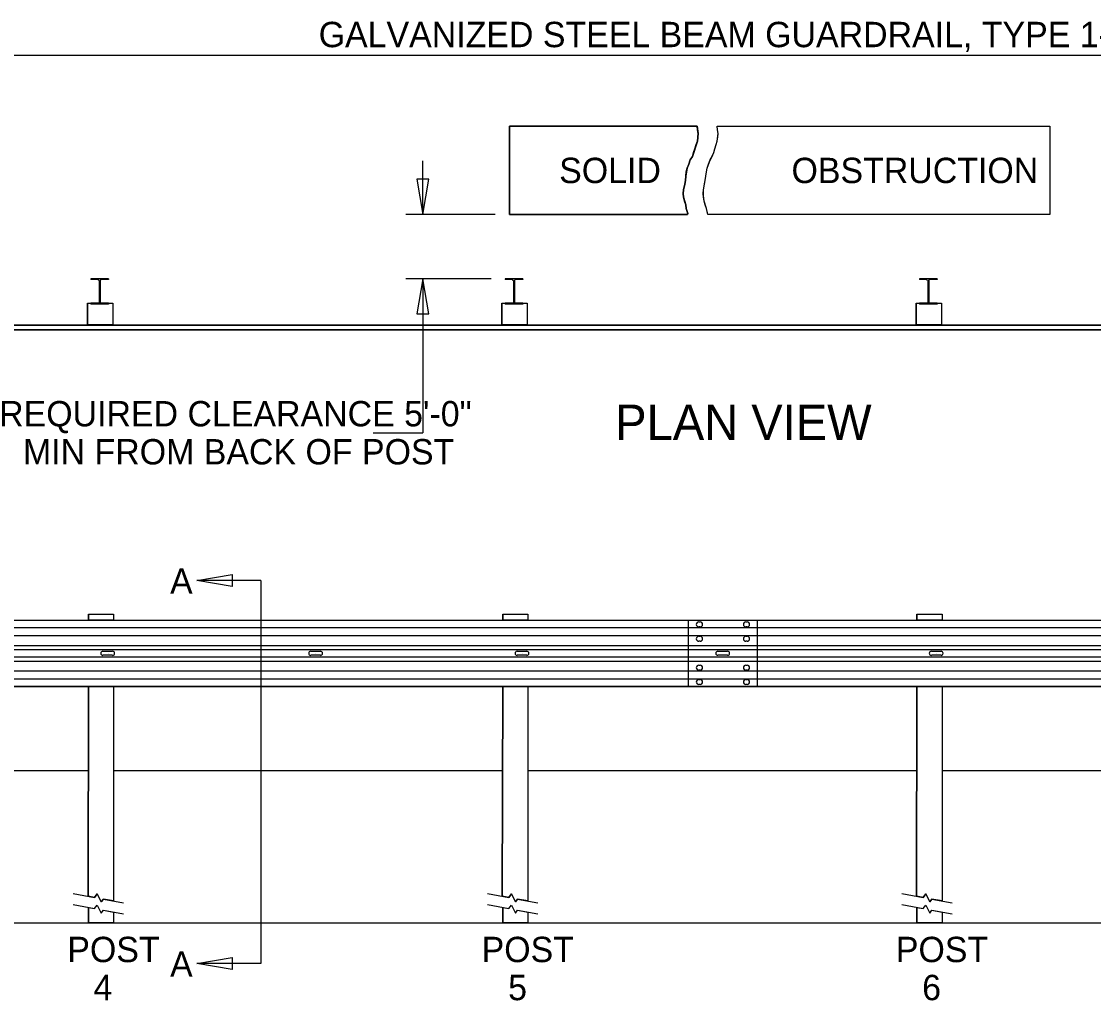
# Model space of a CAD drawing. Extents: x 1.3 to 17.7, y 0.2 to 9.8.
# Drawn here: x 6.347 to 10.153, y 6.318 to 9.793 of the extents above; entities that cross this region are included whole.
import ezdxf

# ---------------------------------------------------------------- set-up
doc = ezdxf.new("R2010")
doc.units = 0
for name, color, linetype in [('SD_P_Dimension Lines', 7, 'Continuous'), ('SD_P_Dimension Text', 7, 'Continuous'), ('SD_P_Prop Hidden Lines', 7, 'Continuous'), ('SD_P_Prop Object Lines', 7, 'Continuous'), ('SD_P_Shading', 7, 'Continuous'), ('SD_P_Subtitles', 7, 'Continuous'), ('SD_X_Exist Object Lines', 7, 'Continuous')]:
    doc.layers.add(name, color=color, linetype=linetype)

msp = doc.modelspace()

# ---------------------------------------------------------------- linework, layer by layer
at = {"layer": 'SD_P_Dimension Lines'}
for p, q in [((3.6799, 9.6732), (13.9938, 9.6732)), ((7.7722, 9.1076), (7.7722, 9.2976)), ((7.7512, 9.2326), (7.7722, 9.1076)), ((7.7932, 9.2326), (7.7512, 9.2326)), ((7.7722, 9.1076), (7.7932, 9.2326)), ((8.0292, 9.1076), (7.7122, 9.1076)), ((8.0143, 8.8796), (7.7122, 8.8796)), ((7.7722, 8.8796), (7.7512, 8.7546)), ((7.7722, 8.8796), (7.7722, 8.3332)), ((7.7932, 8.7546), (7.7722, 8.8796)), ((7.7512, 8.7546), (7.7932, 8.7546)), ((7.5962, 8.3332), (7.7722, 8.3332)), ((6.9696, 7.8088), (7.0946, 7.8298)), ((7.1966, 7.8088), (6.9696, 7.8088)), ((7.0946, 7.7878), (6.9696, 7.8088)), ((7.0946, 7.8298), (7.0946, 7.7878)), ((7.1966, 7.8088), (7.1966, 6.4498)), ((6.9696, 6.4498), (7.0946, 6.4708)), ((7.0946, 6.4708), (7.0946, 6.4288)), ((7.1966, 6.4498), (6.9696, 6.4498)), ((7.0946, 6.4288), (6.9696, 6.4498))]:
    msp.add_line(p, q, dxfattribs=at)
at = {"layer": 'SD_P_Prop Hidden Lines'}
msp.add_line((8.9606, 7.4333), (8.9606, 7.669), dxfattribs=at)
at = {"layer": 'SD_P_Prop Object Lines'}
for p, q in [((6.5816, 8.7159), (6.6713, 8.7159)), ((8.0523, 8.7159), (8.142, 8.7159)), ((9.523, 8.7159), (9.6127, 8.7159)), ((6.5847, 7.6893), (6.5847, 7.6683)), ((6.5847, 7.6893), (6.6744, 7.6893)), ((6.6744, 7.6893), (6.6744, 7.6683)), ((8.0554, 7.6893), (8.0554, 7.6683)), ((8.0554, 7.6893), (8.1451, 7.6893)), ((8.1451, 7.6893), (8.1451, 7.6683)), ((9.526, 7.6893), (9.526, 7.6683)), ((9.526, 7.6893), (9.6157, 7.6893)), ((9.6157, 7.6893), (9.6157, 7.6683)), ((1.8186, 7.6683), (15.6741, 7.6683)), ((8.7152, 7.4333), (8.7152, 7.669)), ((8.7517, 7.6617), (8.7561, 7.6617)), ((8.9188, 7.6617), (8.9232, 7.6617)), ((8.7561, 7.6441), (8.7517, 7.6441)), ((8.9232, 7.6441), (8.9188, 7.6441)), ((8.7517, 7.6107), (8.7561, 7.6107)), ((8.7561, 7.5931), (8.7517, 7.5931)), ((8.9188, 7.6106), (8.9232, 7.6106)), ((8.9232, 7.593), (8.9188, 7.593)), ((6.6286, 7.5506), (6.6286, 7.5503)), ((6.6359, 7.5579), (6.6706, 7.5579)), ((6.6706, 7.5432), (6.6359, 7.5432)), ((6.6543, 7.5506), (6.6543, 7.5506)), ((6.6777, 7.5506), (6.6777, 7.5503)), ((7.3666, 7.5506), (7.3666, 7.5503)), ((7.3739, 7.5579), (7.4086, 7.5579)), ((7.4086, 7.5432), (7.3739, 7.5432)), ((7.3923, 7.5506), (7.3923, 7.5506)), ((7.4157, 7.5506), (7.4157, 7.5503)), ((8.0993, 7.5506), (8.0993, 7.5503)), ((8.1066, 7.5579), (8.1413, 7.5579)), ((8.1413, 7.5432), (8.1066, 7.5432)), ((8.125, 7.5506), (8.125, 7.5506)), ((8.1484, 7.5506), (8.1484, 7.5503)), ((8.8193, 7.5578), (8.854, 7.5578)), ((8.854, 7.5433), (8.8193, 7.5433)), ((9.57, 7.5506), (9.57, 7.5503)), ((9.5773, 7.5579), (9.612, 7.5579)), ((9.612, 7.5432), (9.5773, 7.5432)), ((9.5957, 7.5506), (9.5957, 7.5506)), ((9.619, 7.5506), (9.619, 7.5503)), ((8.7517, 7.5083), (8.7561, 7.5083)), ((8.9188, 7.5082), (8.9232, 7.5082)), ((8.7561, 7.4907), (8.7517, 7.4907)), ((8.9232, 7.4906), (8.9188, 7.4906)), ((1.8186, 7.4325), (15.6741, 7.4325)), ((6.5847, 7.4325), (6.5833, 6.6885)), ((6.6744, 7.4325), (6.6744, 6.6717)), ((8.0554, 7.4325), (8.054, 6.6885)), ((8.1451, 7.4325), (8.1451, 6.6717)), ((8.7517, 7.4573), (8.7561, 7.4573)), ((8.7561, 7.4397), (8.7517, 7.4397)), ((8.9188, 7.4573), (8.9232, 7.4573)), ((8.9232, 7.4397), (8.9188, 7.4397)), ((9.526, 7.4325), (9.5246, 6.6885)), ((9.6157, 7.4325), (9.6157, 6.6717)), ((5.2037, 7.1345), (6.5841, 7.1345)), ((6.6744, 7.1345), (8.0548, 7.1345)), ((8.1451, 7.1345), (9.5255, 7.1345)), ((9.6157, 7.1345), (10.9962, 7.1345)), ((6.5847, 6.6486), (6.5847, 6.5943)), ((6.6744, 6.6321), (6.6744, 6.5943)), ((8.0554, 6.6486), (8.0554, 6.5943)), ((8.1451, 6.6321), (8.1451, 6.5943)), ((9.526, 6.6486), (9.526, 6.5943)), ((9.6157, 6.6321), (9.6157, 6.5943)), ((5.2037, 6.5943), (6.5847, 6.5943)), ((6.5847, 6.5943), (6.6744, 6.5943)), ((6.6744, 6.5943), (8.0554, 6.5943)), ((8.0554, 6.5943), (8.1451, 6.5943)), ((8.1451, 6.5943), (9.526, 6.5943)), ((9.526, 6.5943), (9.6157, 6.5943)), ((9.6157, 6.5943), (10.9967, 6.5943))]:
    msp.add_line(p, q, dxfattribs=at)
for centre, radius, start, end in [((8.7517, 7.6529), 0.00881, 90, 180), ((8.7517, 7.6529), 0.00881, 180, 270), ((8.7561, 7.6529), 0.00881, 0, 90), ((8.7561, 7.6529), 0.00881, 270, 360), ((8.9188, 7.6529), 0.00881, 90, 180), ((8.9188, 7.6529), 0.00881, 180, 270), ((8.9232, 7.6529), 0.00881, 0, 90), ((8.9232, 7.6529), 0.00881, 270, 360), ((8.7517, 7.6019), 0.00881, 90, 180), ((8.7517, 7.6019), 0.00881, 180, 270), ((8.7561, 7.6019), 0.00881, 0, 90), ((8.7561, 7.6019), 0.00881, 270, 360), ((8.9188, 7.6018), 0.00881, 90, 180), ((8.9188, 7.6018), 0.00881, 180, 270), ((8.9232, 7.6018), 0.00881, 0, 90), ((8.9232, 7.6018), 0.00881, 270, 360), ((6.636, 7.5506), 0.00724, 90, 180), ((6.636, 7.5504), 0.00724, 180, 270), ((6.6706, 7.5506), 0.00724, 0, 90), ((6.6706, 7.5504), 0.00724, 270, 360), ((7.374, 7.5506), 0.00724, 90, 180), ((7.374, 7.5504), 0.00724, 180, 270), ((7.4086, 7.5506), 0.00724, 0, 90), ((7.4086, 7.5504), 0.00724, 270, 360), ((8.1067, 7.5506), 0.00724, 90, 180), ((8.1067, 7.5504), 0.00724, 180, 270), ((8.1413, 7.5506), 0.00724, 0, 90), ((8.1413, 7.5504), 0.00724, 270, 360), ((8.8193, 7.5506), 0.00724, 90, 180), ((8.8193, 7.5506), 0.00724, 180, 270), ((8.854, 7.5506), 0.00724, 0, 90), ((8.854, 7.5506), 0.00724, 270, 360), ((9.5773, 7.5506), 0.00724, 90, 180), ((9.5773, 7.5504), 0.00724, 180, 270), ((9.6119, 7.5506), 0.00724, 0, 90), ((9.6119, 7.5504), 0.00724, 270, 360), ((8.7517, 7.4995), 0.00881, 90, 180), ((8.7517, 7.4995), 0.00881, 180, 270), ((8.7561, 7.4995), 0.00881, 0, 90), ((8.7561, 7.4995), 0.00881, 270, 360), ((8.9188, 7.4994), 0.00881, 90, 180), ((8.9188, 7.4994), 0.00881, 180, 270), ((8.9232, 7.4994), 0.00881, 0, 90), ((8.9232, 7.4994), 0.00881, 270, 360), ((8.7517, 7.4485), 0.00881, 90, 180), ((8.7517, 7.4485), 0.00881, 180, 270), ((8.7561, 7.4485), 0.00881, 0, 90), ((8.7561, 7.4485), 0.00881, 270, 360), ((8.9188, 7.4485), 0.00881, 90, 180), ((8.9188, 7.4485), 0.00881, 180, 270), ((8.9232, 7.4485), 0.00881, 0, 90), ((8.9232, 7.4485), 0.00881, 270, 360)]:
    msp.add_arc(centre, radius, start, end, dxfattribs=at)
at = {"layer": 'SD_P_Shading'}
for p, q in [((8.0792, 9.4206), (8.7462, 9.4206)), ((8.0792, 9.1076), (8.0792, 9.4206)), ((8.7462, 9.4206), (8.7492, 9.3946)), ((8.8172, 9.4206), (9.9982, 9.4206)), ((8.8182, 9.4076), (8.8172, 9.4206)), ((8.8202, 9.3946), (8.8182, 9.4076)), ((9.9982, 9.4206), (9.9982, 9.1076)), ((8.7472, 9.3676), (8.7292, 9.3136)), ((8.7492, 9.3946), (8.7472, 9.3676)), ((8.8132, 9.3556), (8.8172, 9.3676)), ((8.8172, 9.3676), (8.8202, 9.3946)), ((8.7892, 9.2946), (8.8052, 9.3276)), ((8.8052, 9.3276), (8.8082, 9.3406)), ((8.8082, 9.3406), (8.8132, 9.3556)), ((8.7212, 9.3016), (8.7162, 9.2866)), ((8.7292, 9.3136), (8.7212, 9.3016)), ((8.7812, 9.2716), (8.7892, 9.2946)), ((8.7102, 9.2716), (8.7052, 9.2436)), ((8.7162, 9.2866), (8.7102, 9.2716)), ((8.7732, 9.2226), (8.7812, 9.2716)), ((8.7022, 9.2156), (8.6972, 9.1956)), ((8.7042, 9.2286), (8.7022, 9.2156)), ((8.7052, 9.2436), (8.7042, 9.2286)), ((8.7682, 9.1956), (8.7732, 9.2226)), ((8.6972, 9.1956), (8.6962, 9.1816)), ((8.6962, 9.1816), (8.6972, 9.1686)), ((8.7682, 9.1756), (8.7682, 9.1956)), ((8.7702, 9.1546), (8.7682, 9.1756)), ((8.6972, 9.1686), (8.7052, 9.1416)), ((8.7052, 9.1416), (8.7072, 9.1286)), ((8.7792, 9.1286), (8.7702, 9.1546)), ((8.7112, 9.1076), (8.0792, 9.1076)), ((8.7072, 9.1286), (8.7122, 9.1116)), ((8.7122, 9.1116), (8.7112, 9.1076)), ((8.7832, 9.1076), (8.7792, 9.1286)), ((9.9982, 9.1076), (8.7832, 9.1076)), ((1.7687, 8.7159), (15.7427, 8.7159)), ((15.7427, 8.6979), (1.7687, 8.6979)), ((6.5847, 7.6893), (6.6744, 7.6893)), ((6.5847, 7.6683), (6.5847, 7.6893)), ((6.6744, 7.6893), (6.6744, 7.6683)), ((8.0554, 7.6893), (8.1451, 7.6893)), ((8.0554, 7.6683), (8.0554, 7.6893)), ((8.1451, 7.6893), (8.1451, 7.6683)), ((9.526, 7.6893), (9.6157, 7.6893)), ((9.526, 7.6683), (9.526, 7.6893)), ((9.6157, 7.6893), (9.6157, 7.6683)), ((1.8186, 7.6683), (15.6741, 7.6683)), ((6.6744, 7.6683), (6.5847, 7.6683)), ((8.1451, 7.6683), (8.0554, 7.6683)), ((9.6157, 7.6683), (9.526, 7.6683)), ((15.6741, 7.4325), (1.8186, 7.4325)), ((6.5833, 6.6885), (6.5847, 7.4325)), ((6.5847, 7.4325), (6.6744, 7.4325)), ((6.6744, 7.4325), (6.6744, 6.6717)), ((8.054, 6.6885), (8.0554, 7.4325)), ((8.0554, 7.4325), (8.1451, 7.4325)), ((8.1451, 7.4325), (8.1451, 6.6717)), ((9.5246, 6.6885), (9.526, 7.4325)), ((9.526, 7.4325), (9.6157, 7.4325)), ((9.6157, 7.4325), (9.6157, 6.6717)), ((6.6067, 6.6842), (6.5833, 6.6885)), ((6.6161, 6.6965), (6.6067, 6.6842)), ((6.63, 6.6682), (6.6161, 6.6965)), ((6.6378, 6.6783), (6.63, 6.6682)), ((6.6744, 6.6717), (6.6378, 6.6783)), ((8.0773, 6.6842), (8.054, 6.6885)), ((8.0868, 6.6965), (8.0773, 6.6842)), ((8.1007, 6.6682), (8.0868, 6.6965)), ((8.1085, 6.6783), (8.1007, 6.6682)), ((8.1451, 6.6717), (8.1085, 6.6783)), ((9.548, 6.6842), (9.5246, 6.6885)), ((9.5574, 6.6965), (9.548, 6.6842)), ((9.5714, 6.6682), (9.5574, 6.6965)), ((9.5792, 6.6783), (9.5714, 6.6682)), ((9.6157, 6.6717), (9.5792, 6.6783)), ((6.5847, 6.6486), (6.6067, 6.6446)), ((6.5847, 6.5943), (6.5847, 6.6486)), ((6.6067, 6.6446), (6.6161, 6.6568)), ((6.6161, 6.6568), (6.63, 6.6285)), ((6.63, 6.6285), (6.6378, 6.6387)), ((6.6378, 6.6387), (6.6744, 6.6321)), ((6.6744, 6.6321), (6.6744, 6.5943)), ((8.0554, 6.6486), (8.0773, 6.6446)), ((8.0554, 6.5943), (8.0554, 6.6486)), ((8.0773, 6.6446), (8.0868, 6.6568)), ((8.0868, 6.6568), (8.1007, 6.6285)), ((8.1007, 6.6285), (8.1085, 6.6387)), ((8.1085, 6.6387), (8.1451, 6.6321)), ((8.1451, 6.6321), (8.1451, 6.5943)), ((9.526, 6.6486), (9.548, 6.6446)), ((9.526, 6.5943), (9.526, 6.6486)), ((9.548, 6.6446), (9.5574, 6.6568)), ((9.5574, 6.6568), (9.5714, 6.6285)), ((9.5714, 6.6285), (9.5792, 6.6387)), ((9.5792, 6.6387), (9.6157, 6.6321)), ((9.6157, 6.6321), (9.6157, 6.5943)), ((6.6744, 6.5943), (6.5847, 6.5943)), ((8.1451, 6.5943), (8.0554, 6.5943)), ((9.6157, 6.5943), (9.526, 6.5943))]:
    msp.add_line(p, q, dxfattribs=at)
for points in [[(6.5816, 8.7929), (6.6713, 8.7929), (6.6713, 8.7159), (6.5816, 8.7159)], [(8.0523, 8.7929), (8.142, 8.7929), (8.142, 8.7159), (8.0523, 8.7159)], [(9.523, 8.7929), (9.6127, 8.7929), (9.6127, 8.7159), (9.523, 8.7159)]]:
    msp.add_lwpolyline(points, close=True, dxfattribs=at)
at = {"layer": 'SD_X_Exist Object Lines'}
for p, q in [((8.7462, 9.4206), (8.0792, 9.4206)), ((8.0792, 9.4206), (8.0792, 9.1076)), ((8.8172, 9.4206), (9.9982, 9.4206)), ((9.9982, 9.4206), (9.9982, 9.1076)), ((8.0792, 9.1076), (8.7112, 9.1076)), ((9.9982, 9.1076), (8.7852, 9.1076)), ((6.6564, 8.8796), (6.5936, 8.8796)), ((6.5936, 8.8796), (6.5936, 8.8766)), ((6.6205, 8.8766), (6.5936, 8.8766)), ((6.6025, 8.8766), (6.6025, 8.8796)), ((6.6145, 8.8766), (6.6145, 8.8796)), ((6.6235, 8.8736), (6.6235, 8.7959)), ((6.6265, 8.8736), (6.6265, 8.7959)), ((6.6564, 8.8766), (6.6295, 8.8766)), ((6.6324, 8.8766), (6.6324, 8.8796)), ((6.6474, 8.8766), (6.6474, 8.8796)), ((6.6564, 8.8796), (6.6564, 8.8766)), ((8.127, 8.8796), (8.0643, 8.8796)), ((8.0643, 8.8796), (8.0643, 8.8766)), ((8.0912, 8.8766), (8.0643, 8.8766)), ((8.0732, 8.8766), (8.0732, 8.8796)), ((8.0852, 8.8766), (8.0852, 8.8796)), ((8.0941, 8.8736), (8.0941, 8.7959)), ((8.0971, 8.8736), (8.0971, 8.7959)), ((8.127, 8.8766), (8.1001, 8.8766)), ((8.1031, 8.8766), (8.1031, 8.8796)), ((8.1181, 8.8766), (8.1181, 8.8796)), ((8.127, 8.8796), (8.127, 8.8766)), ((9.5977, 8.8796), (9.5349, 8.8796)), ((9.5349, 8.8796), (9.5349, 8.8766)), ((9.5618, 8.8766), (9.5349, 8.8766)), ((9.5439, 8.8766), (9.5439, 8.8796)), ((9.5559, 8.8766), (9.5559, 8.8796)), ((9.5648, 8.8736), (9.5648, 8.7959)), ((9.5678, 8.8736), (9.5678, 8.7959)), ((9.5977, 8.8766), (9.5708, 8.8766)), ((9.5738, 8.8766), (9.5738, 8.8796)), ((9.5887, 8.8766), (9.5887, 8.8796)), ((9.5977, 8.8796), (9.5977, 8.8766)), ((6.5816, 8.7929), (6.6713, 8.7929)), ((6.5816, 8.7929), (6.5816, 8.7159)), ((6.6205, 8.7929), (6.5936, 8.7929)), ((6.5936, 8.7929), (6.5936, 8.7899)), ((6.6025, 8.7899), (6.6025, 8.7929)), ((6.6145, 8.7899), (6.6145, 8.7929)), ((6.6564, 8.7929), (6.6295, 8.7929)), ((6.6324, 8.7899), (6.6324, 8.7929)), ((6.6474, 8.7899), (6.6474, 8.7929)), ((6.6564, 8.7929), (6.6564, 8.7899)), ((6.6713, 8.7929), (6.6713, 8.7159)), ((8.0523, 8.7929), (8.142, 8.7929)), ((8.0523, 8.7929), (8.0523, 8.7159)), ((8.0912, 8.7929), (8.0643, 8.7929)), ((8.0643, 8.7929), (8.0643, 8.7899)), ((8.0732, 8.7899), (8.0732, 8.7929)), ((8.0852, 8.7899), (8.0852, 8.7929)), ((8.127, 8.7929), (8.1001, 8.7929)), ((8.1031, 8.7899), (8.1031, 8.7929)), ((8.1181, 8.7899), (8.1181, 8.7929)), ((8.127, 8.7929), (8.127, 8.7899)), ((8.142, 8.7929), (8.142, 8.7159)), ((9.523, 8.7929), (9.6127, 8.7929)), ((9.523, 8.7929), (9.523, 8.7159)), ((9.5618, 8.7929), (9.5349, 8.7929)), ((9.5349, 8.7929), (9.5349, 8.7899)), ((9.5439, 8.7899), (9.5439, 8.7929)), ((9.5559, 8.7899), (9.5559, 8.7929)), ((9.5977, 8.7929), (9.5708, 8.7929)), ((9.5738, 8.7899), (9.5738, 8.7929)), ((9.5887, 8.7899), (9.5887, 8.7929)), ((9.5977, 8.7929), (9.5977, 8.7899)), ((9.6127, 8.7929), (9.6127, 8.7159)), ((6.6564, 8.7899), (6.5936, 8.7899)), ((8.127, 8.7899), (8.0643, 8.7899)), ((9.5977, 8.7899), (9.5349, 8.7899)), ((1.7687, 8.7159), (15.7427, 8.7159)), ((6.6713, 8.7159), (6.5816, 8.7159)), ((8.142, 8.7159), (8.0523, 8.7159)), ((9.6127, 8.7159), (9.523, 8.7159)), ((1.7687, 8.7149), (15.7427, 8.7149)), ((1.7687, 8.6989), (15.7427, 8.6989)), ((1.7687, 8.6979), (15.7427, 8.6979)), ((1.8186, 7.6414), (15.6741, 7.6414)), ((1.8186, 7.6131), (15.6741, 7.6131)), ((1.8186, 7.5779), (15.6741, 7.5779)), ((1.8029, 7.5633), (15.6602, 7.564)), ((1.8398, 7.5373), (15.6954, 7.5373)), ((6.6543, 7.5506), (6.6543, 7.5506)), ((7.3923, 7.5506), (7.3923, 7.5506)), ((8.125, 7.5506), (8.125, 7.5506)), ((9.5957, 7.5506), (9.5957, 7.5506)), ((1.8186, 7.5229), (15.6741, 7.5229)), ((1.8186, 7.4878), (15.6741, 7.4878)), ((1.8186, 7.4595), (15.6741, 7.4595)), ((6.5307, 6.6982), (6.6067, 6.6842)), ((6.6378, 6.6783), (6.7096, 6.6653)), ((8.0013, 6.6982), (8.0773, 6.6842)), ((8.1085, 6.6783), (8.1802, 6.6653)), ((9.472, 6.6982), (9.548, 6.6842)), ((9.5792, 6.6783), (9.6509, 6.6653)), ((6.5307, 6.6585), (6.6067, 6.6446)), ((6.6378, 6.6387), (6.7096, 6.6257)), ((8.0013, 6.6585), (8.0773, 6.6446)), ((8.1085, 6.6387), (8.1802, 6.6257)), ((9.472, 6.6585), (9.548, 6.6446)), ((9.5792, 6.6387), (9.6509, 6.6257))]:
    msp.add_line(p, q, dxfattribs=at)
for points in [[(8.7122, 9.1076), (8.7112, 9.1146), (8.7072, 9.1286), (8.7052, 9.1416), (8.7012, 9.1546), (8.6972, 9.1686), (8.6962, 9.1816), (8.6972, 9.1956), (8.7022, 9.2156), (8.7042, 9.2286), (8.7052, 9.2436), (8.7072, 9.2586), (8.7102, 9.2716), (8.7162, 9.2866), (8.7212, 9.3016), (8.7292, 9.3136), (8.7332, 9.3276), (8.7372, 9.3406), (8.7422, 9.3556), (8.7472, 9.3676), (8.7482, 9.3816), (8.7492, 9.3946), (8.7472, 9.4076), (8.7462, 9.4206)], [(8.7832, 9.1076), (8.7822, 9.1146), (8.7792, 9.1286), (8.7742, 9.1416), (8.7702, 9.1546), (8.7682, 9.1686), (8.7672, 9.1816), (8.7682, 9.1956), (8.7722, 9.2156), (8.7742, 9.2286), (8.7762, 9.2436), (8.7792, 9.2586), (8.7812, 9.2716), (8.7862, 9.2866), (8.7922, 9.3016), (8.7992, 9.3136), (8.8052, 9.3276), (8.8082, 9.3406), (8.8132, 9.3556), (8.8172, 9.3676), (8.8192, 9.3816), (8.8202, 9.3946), (8.8182, 9.4076), (8.8172, 9.4206)], [(6.6067, 6.6842), (6.6161, 6.6965), (6.63, 6.6682), (6.6378, 6.6783)], [(8.0773, 6.6842), (8.0868, 6.6965), (8.1007, 6.6682), (8.1085, 6.6783)], [(9.548, 6.6842), (9.5574, 6.6965), (9.5714, 6.6682), (9.5792, 6.6783)], [(6.6067, 6.6446), (6.6161, 6.6568), (6.63, 6.6285), (6.6378, 6.6387)], [(8.0773, 6.6446), (8.0868, 6.6568), (8.1007, 6.6285), (8.1085, 6.6387)], [(9.548, 6.6446), (9.5574, 6.6568), (9.5714, 6.6285), (9.5792, 6.6387)]]:
    msp.add_lwpolyline(points, dxfattribs=at)
for centre, start, end in [((6.6193, 8.8728), 0, 90), ((6.6285, 8.8728), 90, 180), ((8.09, 8.8728), 0, 90), ((8.0991, 8.8728), 90, 180), ((9.5607, 8.8728), 0, 90), ((9.5698, 8.8728), 90, 180), ((6.6193, 8.7952), 270, 360), ((6.6285, 8.7952), 180, 270), ((8.09, 8.7952), 270, 360), ((8.0991, 8.7952), 180, 270), ((9.5607, 8.7952), 270, 360), ((9.5698, 8.7952), 180, 270)]:
    msp.add_arc(centre, 0.00307, start, end, dxfattribs=at)

# ---------------------------------------------------------------- texts
at = {"layer": 'SD_P_Dimension Text'}
for s, p in [('GALVANIZED STEEL BEAM GUARDRAIL, TYPE 1-31 STEEP SLOPE', (7.4022, 9.7014)), ('SOLID', (8.256, 9.2191)), ('OBSTRUCTION', (9.0808, 9.2191)), ('REQUIRED CLEARANCE 5\'-0"', (6.2678, 8.3557)), ('MIN FROM BACK OF POST', (6.3524, 8.2207)), ('A', (6.8747, 7.7615)), ('POST', (6.5099, 6.4543)), ('POST', (7.9806, 6.4543)), ('POST', (9.4512, 6.4543)), ('A', (6.8747, 6.4024)), ('4', (6.6027, 6.3193)), ('5', (8.0748, 6.3193)), ('6', (9.5446, 6.3193))]:
    msp.add_text(s, height=0.09, dxfattribs=at).set_placement(p)
at = {"layer": 'SD_P_Subtitles'}
msp.add_text('PLAN VIEW', height=0.125, dxfattribs=at).set_placement((8.4549, 8.3079))

doc.saveas('drawing.dxf')
